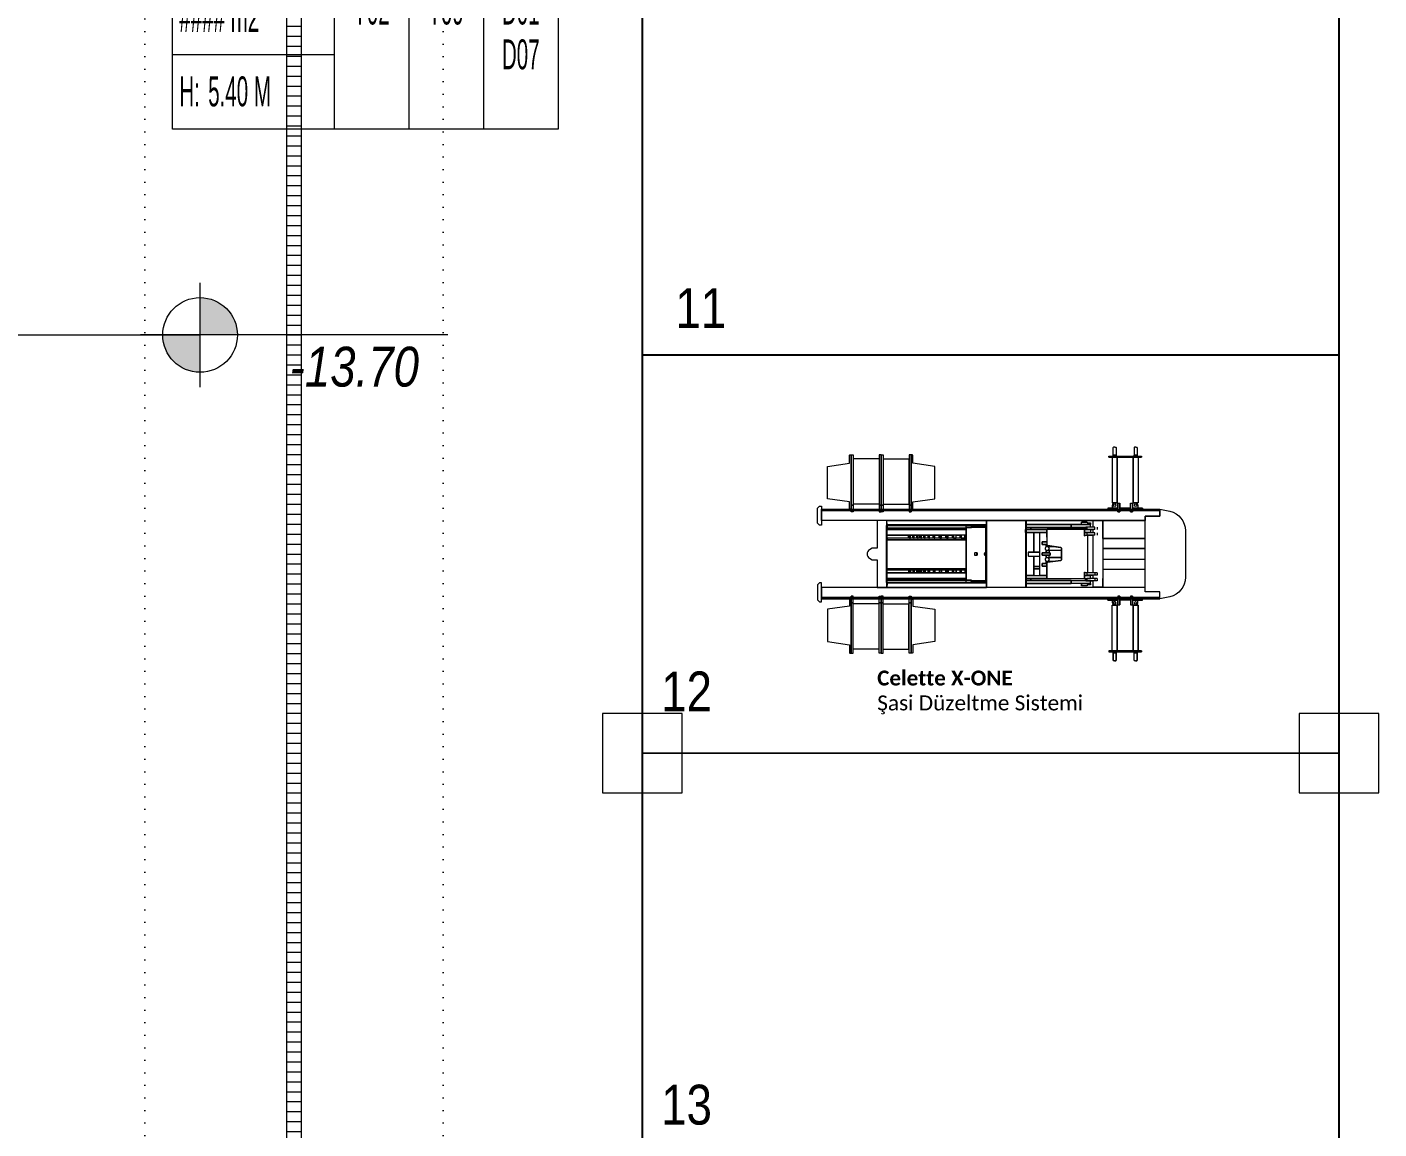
# Model space of a CAD drawing. Header units: metres. Extents: x -17822 to 152406, y -4219 to 19791.
# Drawn here: x 1682 to 3040, y 1263 to 2369 of the extents above; entities that cross this region are included whole.
import ezdxf
from ezdxf.enums import TextEntityAlignment as Align

# ---------------------------------------------------------------- set-up
doc = ezdxf.new("R2010")
doc.units = ezdxf.units.M
doc.header["$LTSCALE"] = 100
doc.header["$MEASUREMENT"] = 0
doc.linetypes.add('DOT2', pattern=[0.125, 0, -0.125])
doc.linetypes.add('HIDDEN', pattern=[0.375, 0.25, -0.125])
doc.layers.get('0').update_dxf_attribs({"color": 9, "lineweight": 9})
for name, color, linetype, lineweight in [('01', 9, 'Continuous', 9), ('06D', 9, 'Continuous', 9), ('21', 9, 'Continuous', 9), ('21_mahal200', 9, 'Continuous', 9), ('32-ekipman', 9, 'Continuous', 9)]:
    doc.layers.add(name, color=color, linetype=linetype, lineweight=lineweight)
doc.styles.add('Arial', font='arial.ttf', dxfattribs={"height": 2.5})
doc.styles.add('MuuM_TEXT-ITALIC', font='ARIALNI.TTF')
doc.styles.add('MuuM_TEXT-STANDART', font='ARIALN.TTF')
doc.styles.get("Standard").update_dxf_attribs({"font": 'ARIALN.TTF'})
doc.dimstyles.new('MuuM_DIM200', dxfattribs={"dimscale": 20, "dimtxt": 2, "dimasz": 1, "dimexe": 1, "dimexo": 1, "dimgap": 1, "dimtad": 1, "dimdec": 1, "dimrnd": 0.5, "dimdsep": 46, "dimtxsty": 'MuuM_TEXT-STANDART', "dimblk": 'ARCHTICK', "dimcen": 0, "dimdle": 0.15, "dimclrd": 256, "dimclre": 256, "dimclrt": 256, "dimadec": 0, "dimazin": 0, "dimtfac": 5, "dimtdec": 1, "dimtix": 1, "dimtmove": 2, "dimatfit": 3, "dimldrblk": 'DOT', "dimfxl": 3, "dimfxlon": 1, "dimtolj": 1, "dimlwd": -1, "dimlwe": -1, "dimarcsym": 0})

# ---------------------------------------------------------------- blocks, each defined once
blk = doc.blocks.new('p-kolon_80x80')
blk.add_lwpolyline([(-40, -40), (40, -40), (40, 40), (-40, 40)], close=True)
blk = doc.blocks.new('2.bod.sitatik')
at = {"layer": '01'}
for p in [(2300, -6990), (3000, -6990)]:
    blk.add_blockref('p-kolon_80x80', p, dxfattribs=at)
blk = doc.blocks.new('p-işyeri')
at = {"color": 0, "const_width": 2}
blk.add_lwpolyline([(200, 0), (200, 700), (-200, 700), (-200, 0)], close=True, dxfattribs=at)
blk = doc.blocks.new('p-ızgara')
at = {"layer": '06D'}
h = blk.add_hatch(dxfattribs=at)
h.set_pattern_fill('_USER', color=252, scale=10, angle=180, style=0, pattern_type=0)
h.set_pattern_definition([(180, (-7e-12, -8630), (-1e-15, -10), [])])
h.paths.add_polyline_path([(1942.5, -4975), (1942.5, -8278.5), (1957.5, -8278.5), (1957.5, -4975)])
blk.add_lwpolyline([(1942.5, -4975), (1942.5, -8278.5), (1957.5, -8278.5), (1957.5, -4975)], close=True, dxfattribs=at)
blk = doc.blocks.new('A$C599603B5')
at = {"linetype": 'Continuous'}
for p, q in [((1.409, 2.998), (1.409, 3.655)), ((0.079, 3.371), (0.079, 3.336)), ((0.583, 3.356), (0.079, 3.356)), ((0.079, 3.356), (0.651, 3.356)), ((0.079, 3.356), (0.079, 3.336)), ((0.079, 3.356), (0.079, 3.336)), ((0.079, 3.356), (0.583, 3.356)), ((0.079, 3.336), (0.651, 3.336)), ((0.079, 3.336), (0.583, 3.336)), ((0.119, 3.077), (0.119, 3.336)), ((0.119, 3.336), (0.572, 3.336)), ((0.119, 3.077), (0.119, 3.336)), ((0.572, 3.077), (0.572, 3.336)), ((0.572, 3.077), (0.572, 3.336)), ((0.583, 3.336), (0.583, 3.356)), ((0.583, 3.336), (0.583, 3.356)), ((0.583, 3.356), (0.583, 3.336)), ((0.651, 3.356), (0.583, 3.356)), ((0.583, 3.336), (0.651, 3.336)), ((0.638, 3.076), (0.638, 3.336)), ((0.651, 3.336), (0.651, 3.356)), ((0.651, 3.336), (0.651, 3.356)), ((2.069, 3.356), (1.497, 3.356)), ((1.497, 3.336), (1.497, 3.356)), ((1.497, 3.336), (1.497, 3.356)), ((1.497, 3.356), (1.565, 3.356)), ((2.069, 3.336), (1.497, 3.336)), ((1.565, 3.336), (1.497, 3.336)), ((1.51, 3.076), (1.51, 3.336)), ((1.565, 3.356), (2.069, 3.356)), ((1.565, 3.336), (1.565, 3.356)), ((1.565, 3.336), (1.565, 3.356)), ((1.565, 3.356), (1.565, 3.336)), ((2.069, 3.356), (1.565, 3.356)), ((2.069, 3.336), (1.565, 3.336)), ((1.576, 3.077), (1.576, 3.336)), ((2.029, 3.336), (1.576, 3.336)), ((1.576, 3.077), (1.576, 3.336)), ((2.029, 3.077), (2.029, 3.336)), ((2.029, 3.077), (2.029, 3.336)), ((2.069, 3.371), (2.069, 3.336)), ((2.069, 3.356), (2.069, 3.336)), ((2.069, 3.356), (2.069, 3.336)), ((0.079, 3.076), (0.651, 3.076)), ((0.079, 3.056), (0.079, 3.076)), ((0.079, 3.056), (0.079, 3.076)), ((0.079, 3.076), (0.583, 3.076)), ((0.079, 3.056), (0.651, 3.056)), ((0.079, 3.056), (0.079, 3.036)), ((0.079, 3.056), (0.079, 3.036)), ((0.583, 3.056), (0.079, 3.056)), ((0.079, 3.056), (0.651, 3.056)), ((0.583, 3.056), (0.079, 3.056)), ((0.079, 3.036), (0.651, 3.036)), ((0.079, 3.036), (0.583, 3.036)), ((0.119, 3.077), (0.572, 3.077)), ((0.119, 3.036), (0.572, 3.036)), ((0.119, 3.036), (0.119, 2.777)), ((0.119, 3.036), (0.119, 2.777)), ((0.572, 3.036), (0.572, 2.777)), ((0.572, 3.036), (0.572, 2.777)), ((0.583, 3.076), (0.583, 3.056)), ((0.583, 3.076), (0.583, 3.056)), ((0.583, 3.056), (0.583, 3.076)), ((0.583, 3.076), (0.651, 3.076)), ((0.583, 3.036), (0.583, 3.056)), ((0.583, 3.036), (0.583, 3.056)), ((0.583, 3.056), (0.583, 3.036)), ((0.651, 3.056), (0.583, 3.056)), ((0.651, 3.056), (0.583, 3.056)), ((0.583, 3.036), (0.651, 3.036)), ((0.638, 3.036), (0.638, 2.776)), ((0.651, 3.076), (0.651, 3.056)), ((0.651, 3.076), (0.651, 3.056)), ((0.651, 3.036), (0.651, 3.056)), ((0.651, 3.036), (0.651, 3.056)), ((1.359, 3.007), (0.789, 3.007)), ((0.789, 3.006), (0.789, 2.007)), ((0.789, 3.001), (1.359, 3.001)), ((0.789, 2.995), (1.359, 2.995)), ((0.813, 2.995), (0.813, 2.202)), ((0.827, 2.995), (0.827, 2.202)), ((0.884, 2.995), (0.884, 2.772)), ((0.916, 2.772), (0.916, 2.995)), ((0.926, 2.202), (0.926, 2.995)), ((1.216, 2.202), (1.216, 2.995)), ((1.233, 2.772), (1.233, 2.995)), ((1.264, 2.995), (1.264, 2.772)), ((1.321, 2.995), (1.321, 2.202)), ((1.335, 2.995), (1.335, 2.202)), ((1.359, 3.006), (1.359, 2.007)), ((1.409, 2.997), (1.409, 0.405)), ((2.069, 3.076), (1.497, 3.076)), ((1.497, 3.076), (1.497, 3.056)), ((1.565, 3.076), (1.497, 3.076)), ((1.497, 3.076), (1.497, 3.056)), ((2.069, 3.056), (1.497, 3.056)), ((1.497, 3.036), (1.497, 3.056)), ((1.497, 3.036), (1.497, 3.056)), ((1.497, 3.056), (1.565, 3.056)), ((2.069, 3.056), (1.497, 3.056)), ((1.497, 3.056), (1.565, 3.056)), ((2.069, 3.036), (1.497, 3.036)), ((1.565, 3.036), (1.497, 3.036)), ((1.51, 3.036), (1.51, 2.776)), ((1.565, 3.076), (1.565, 3.056)), ((2.069, 3.076), (1.565, 3.076)), ((1.565, 3.076), (1.565, 3.056)), ((1.565, 3.056), (1.565, 3.076)), ((1.565, 3.036), (1.565, 3.056)), ((1.565, 3.036), (1.565, 3.056)), ((1.565, 3.056), (2.069, 3.056)), ((1.565, 3.056), (1.565, 3.036)), ((1.565, 3.056), (2.069, 3.056)), ((2.069, 3.036), (1.565, 3.036)), ((2.029, 3.077), (1.576, 3.077)), ((2.029, 3.036), (1.576, 3.036)), ((1.576, 3.036), (1.576, 2.777)), ((1.576, 3.036), (1.576, 2.777)), ((2.029, 3.036), (2.029, 2.777)), ((2.029, 3.036), (2.029, 2.777)), ((2.069, 3.056), (2.069, 3.076)), ((2.069, 3.056), (2.069, 3.076)), ((2.069, 3.056), (2.069, 3.036)), ((2.069, 3.056), (2.069, 3.036)), ((0.079, 2.742), (0.079, 2.776)), ((0.079, 2.776), (0.651, 2.776)), ((0.079, 2.756), (0.079, 2.776)), ((0.079, 2.756), (0.079, 2.776)), ((0.079, 2.776), (0.583, 2.776)), ((0.583, 2.756), (0.079, 2.756)), ((0.079, 2.756), (0.651, 2.756)), ((0.079, 2.756), (0.583, 2.756)), ((0.119, 2.777), (0.572, 2.777)), ((0.583, 2.776), (0.583, 2.756)), ((0.583, 2.776), (0.583, 2.756)), ((0.583, 2.756), (0.583, 2.776)), ((0.583, 2.776), (0.651, 2.776)), ((0.651, 2.756), (0.583, 2.756)), ((0.651, 2.776), (0.651, 2.756)), ((0.651, 2.776), (0.651, 2.756)), ((0.916, 2.783), (0.884, 2.783)), ((0.884, 2.772), (0.916, 2.772)), ((0.884, 2.761), (0.884, 2.73)), ((0.916, 2.761), (0.884, 2.761)), ((0.916, 2.737), (0.884, 2.737)), ((0.884, 2.73), (0.907, 2.73)), ((0.884, 2.723), (0.884, 2.692)), ((0.916, 2.723), (0.884, 2.723)), ((0.907, 2.73), (0.907, 2.737)), ((0.916, 2.737), (0.916, 2.761)), ((0.916, 2.699), (0.916, 2.723)), ((1.233, 2.783), (1.264, 2.783)), ((1.264, 2.772), (1.233, 2.772)), ((1.233, 2.737), (1.233, 2.761)), ((1.233, 2.761), (1.264, 2.761)), ((1.233, 2.737), (1.264, 2.737)), ((1.233, 2.699), (1.233, 2.723)), ((1.233, 2.723), (1.264, 2.723)), ((1.242, 2.73), (1.242, 2.737)), ((1.264, 2.73), (1.242, 2.73)), ((1.264, 2.761), (1.264, 2.73)), ((1.264, 2.723), (1.264, 2.692)), ((2.069, 2.776), (1.497, 2.776)), ((1.497, 2.776), (1.497, 2.756)), ((1.565, 2.776), (1.497, 2.776)), ((1.497, 2.776), (1.497, 2.756)), ((2.069, 2.756), (1.497, 2.756)), ((1.497, 2.756), (1.565, 2.756)), ((1.565, 2.776), (1.565, 2.756)), ((2.069, 2.776), (1.565, 2.776)), ((1.565, 2.776), (1.565, 2.756)), ((1.565, 2.756), (1.565, 2.776)), ((1.565, 2.756), (2.069, 2.756)), ((2.069, 2.756), (1.565, 2.756)), ((2.029, 2.777), (1.576, 2.777)), ((2.069, 2.742), (2.069, 2.776)), ((2.069, 2.756), (2.069, 2.776)), ((2.069, 2.756), (2.069, 2.776)), ((0.916, 2.699), (0.884, 2.699)), ((0.884, 2.692), (0.907, 2.692)), ((0.884, 2.685), (0.884, 2.659)), ((0.916, 2.685), (0.884, 2.685)), ((0.916, 2.667), (0.884, 2.667)), ((0.884, 2.659), (0.907, 2.659)), ((0.884, 2.652), (0.884, 2.621)), ((0.916, 2.652), (0.884, 2.652)), ((0.916, 2.629), (0.884, 2.629)), ((0.884, 2.621), (0.907, 2.621)), ((0.884, 2.614), (0.884, 2.577)), ((0.916, 2.614), (0.884, 2.614)), ((0.916, 2.584), (0.884, 2.584)), ((0.907, 2.692), (0.907, 2.699)), ((0.907, 2.659), (0.907, 2.667)), ((0.907, 2.621), (0.907, 2.629)), ((0.907, 2.577), (0.907, 2.584)), ((0.916, 2.667), (0.916, 2.685)), ((0.916, 2.629), (0.916, 2.652)), ((0.916, 2.584), (0.916, 2.614)), ((1.233, 2.699), (1.264, 2.699)), ((1.233, 2.667), (1.233, 2.685)), ((1.233, 2.685), (1.264, 2.685)), ((1.233, 2.667), (1.264, 2.667)), ((1.233, 2.629), (1.233, 2.652)), ((1.233, 2.652), (1.264, 2.652)), ((1.233, 2.629), (1.264, 2.629)), ((1.233, 2.584), (1.233, 2.614)), ((1.233, 2.614), (1.264, 2.614)), ((1.233, 2.584), (1.264, 2.584)), ((1.242, 2.692), (1.242, 2.699)), ((1.264, 2.692), (1.242, 2.692)), ((1.242, 2.659), (1.242, 2.667)), ((1.264, 2.659), (1.242, 2.659)), ((1.242, 2.621), (1.242, 2.629)), ((1.264, 2.621), (1.242, 2.621)), ((1.242, 2.577), (1.242, 2.584)), ((1.264, 2.685), (1.264, 2.659)), ((1.264, 2.652), (1.264, 2.621)), ((1.264, 2.614), (1.264, 2.577)), ((0.884, 2.577), (0.907, 2.577)), ((0.884, 2.57), (0.884, 2.525)), ((0.916, 2.57), (0.884, 2.57)), ((0.916, 2.533), (0.884, 2.533)), ((0.884, 2.525), (0.907, 2.525)), ((0.884, 2.518), (0.884, 2.467)), ((0.916, 2.518), (0.884, 2.518)), ((0.916, 2.475), (0.884, 2.475)), ((0.884, 2.467), (0.907, 2.467)), ((0.884, 2.45), (0.884, 2.399)), ((0.916, 2.45), (0.884, 2.45)), ((0.907, 2.525), (0.907, 2.533)), ((0.907, 2.467), (0.907, 2.475)), ((0.916, 2.533), (0.916, 2.57)), ((0.916, 2.475), (0.916, 2.518)), ((0.916, 2.407), (0.916, 2.45)), ((1.233, 2.533), (1.233, 2.57)), ((1.233, 2.57), (1.264, 2.57)), ((1.233, 2.533), (1.264, 2.533)), ((1.233, 2.475), (1.233, 2.518)), ((1.233, 2.518), (1.264, 2.518)), ((1.233, 2.475), (1.264, 2.475)), ((1.233, 2.407), (1.233, 2.45)), ((1.233, 2.45), (1.264, 2.45)), ((1.264, 2.577), (1.242, 2.577)), ((1.242, 2.525), (1.242, 2.533)), ((1.264, 2.525), (1.242, 2.525)), ((1.242, 2.467), (1.242, 2.475)), ((1.264, 2.467), (1.242, 2.467)), ((1.264, 2.57), (1.264, 2.525)), ((1.264, 2.518), (1.264, 2.467)), ((1.264, 2.45), (1.264, 2.399)), ((0.916, 2.407), (0.884, 2.407)), ((0.884, 2.399), (0.907, 2.399)), ((0.884, 2.382), (0.884, 2.331)), ((0.916, 2.382), (0.884, 2.382)), ((0.916, 2.339), (0.884, 2.339)), ((0.884, 2.331), (0.907, 2.331)), ((0.907, 2.399), (0.907, 2.407)), ((0.907, 2.331), (0.907, 2.339)), ((0.916, 2.339), (0.916, 2.382)), ((1.233, 2.407), (1.264, 2.407)), ((1.233, 2.339), (1.233, 2.382)), ((1.233, 2.382), (1.264, 2.382)), ((1.233, 2.339), (1.264, 2.339)), ((1.242, 2.399), (1.242, 2.407)), ((1.264, 2.399), (1.242, 2.399)), ((1.242, 2.331), (1.242, 2.339)), ((1.264, 2.331), (1.242, 2.331)), ((1.264, 2.382), (1.264, 2.331)), ((0.809, 2.206), (0.789, 2.206)), ((0.809, 2.157), (0.809, 2.206)), ((1.338, 2.202), (0.81, 2.202)), ((0.81, 2.15), (0.81, 2.202)), ((0.884, 2.304), (0.884, 2.253)), ((0.916, 2.304), (0.884, 2.304)), ((0.916, 2.261), (0.884, 2.261)), ((0.884, 2.253), (0.907, 2.253)), ((0.884, 2.216), (0.884, 2.202)), ((0.916, 2.216), (0.884, 2.216)), ((0.907, 2.253), (0.907, 2.261)), ((0.916, 2.261), (0.916, 2.304)), ((0.916, 2.202), (0.916, 2.216)), ((1.233, 2.261), (1.233, 2.304)), ((1.233, 2.304), (1.264, 2.304)), ((1.233, 2.261), (1.264, 2.261)), ((1.233, 2.202), (1.233, 2.216)), ((1.233, 2.216), (1.264, 2.216)), ((1.242, 2.253), (1.242, 2.261)), ((1.264, 2.253), (1.242, 2.253)), ((1.264, 2.304), (1.264, 2.253)), ((1.264, 2.216), (1.264, 2.202)), ((1.338, 2.15), (1.338, 2.202)), ((1.339, 2.157), (1.339, 2.206)), ((1.359, 2.206), (1.339, 2.206)), ((0.805, 2.156), (0.806, 2.156)), ((0.805, 2.007), (0.805, 2.156)), ((0.805, 2.148), (0.806, 2.148)), ((1.061, 2.112), (1.061, 2.096)), ((1.061, 2.104), (1.062, 2.101)), ((1.062, 2.101), (1.064, 2.098)), ((1.084, 2.098), (1.086, 2.101)), ((1.087, 2.112), (1.086, 2.114)), ((1.087, 2.096), (1.087, 2.112)), ((1.343, 2.156), (1.342, 2.156)), ((1.343, 2.148), (1.342, 2.148)), ((1.343, 2.007), (1.343, 2.156)), ((0.739, 1.999), (1.409, 1.999)), ((0.739, 1.999), (1.409, 1.999)), ((1.409, 1.998), (0.739, 1.998)), ((1.061, 2.012), (1.061, 2.007)), ((1.087, 2.012), (1.086, 2.015)), ((1.087, 2.007), (1.087, 2.012)), ((1.409, 1.607), (0.739, 1.607)), ((1.409, 1.598), (0.739, 1.598)), ((0.739, 1.598), (1.409, 1.598)), ((0.739, 1.598), (0.779, 1.598)), ((0.779, 0.956), (0.779, 1.607)), ((0.809, 1.607), (0.809, 0.999)), ((0.809, 1.551), (0.829, 1.551)), ((0.829, 1.607), (0.829, 1.391)), ((0.859, 1.607), (0.859, 1.391)), ((0.859, 1.521), (1.054, 1.521)), ((0.926, 1.461), (0.926, 1.521)), ((0.948, 1.521), (0.948, 1.461)), ((1.054, 1.575), (1.054, 1.461)), ((1.088, 1.58), (1.06, 1.58)), ((1.094, 1.575), (1.094, 1.461)), ((1.094, 1.521), (1.289, 1.521)), ((1.289, 1.607), (1.289, 1.391)), ((1.319, 1.607), (1.319, 1.391)), ((1.319, 1.551), (1.339, 1.551)), ((1.339, 0.999), (1.339, 1.607)), ((1.369, 0.956), (1.369, 1.607)), ((1.369, 1.598), (1.409, 1.598)), ((0.824, 0.999), (0.824, 1.387)), ((0.828, 1.391), (0.829, 1.391)), ((0.981, 1.391), (0.829, 1.391)), ((0.859, 1.461), (1.289, 1.461)), ((0.978, 1.438), (0.953, 1.438)), ((0.953, 1.438), (0.953, 1.391)), ((0.978, 1.438), (0.978, 1.391)), ((0.999, 1.397), (0.978, 1.397)), ((0.978, 1.391), (0.978, 1.397)), ((0.978, 1.394), (0.978, 1.394)), ((1.009, 1.251), (0.991, 1.385)), ((0.999, 1.367), (0.993, 1.367)), ((0.999, 1.367), (0.999, 1.397)), ((1.001, 1.394), (0.999, 1.394)), ((1, 1.384), (1, 1.389)), ((1, 1.32), (1, 1.369)), ((1.04, 1.394), (1.039, 1.394)), ((1.04, 1.397), (1.061, 1.397)), ((1.04, 1.397), (1.04, 1.367)), ((1.04, 1.246), (1.04, 1.369)), ((1.04, 1.367), (1.061, 1.367)), ((1.061, 1.397), (1.061, 1.367)), ((1.062, 1.394), (1.061, 1.394)), ((1.062, 1.369), (1.061, 1.369)), ((1.062, 1.438), (1.062, 1.357)), ((1.062, 1.438), (1.087, 1.438)), ((1.087, 1.438), (1.087, 1.357)), ((1.108, 1.397), (1.087, 1.397)), ((1.087, 1.367), (1.087, 1.397)), ((1.087, 1.394), (1.087, 1.394)), ((1.087, 1.369), (1.087, 1.369)), ((1.108, 1.367), (1.087, 1.367)), ((1.108, 1.367), (1.108, 1.397)), ((1.11, 1.394), (1.108, 1.394)), ((1.109, 1.384), (1.109, 1.389)), ((1.109, 1.246), (1.109, 1.369)), ((1.158, 1.385), (1.139, 1.251)), ((1.149, 1.394), (1.148, 1.394)), ((1.149, 1.397), (1.17, 1.397)), ((1.149, 1.397), (1.149, 1.367)), ((1.149, 1.32), (1.149, 1.369)), ((1.149, 1.367), (1.155, 1.367)), ((1.319, 1.391), (1.168, 1.391)), ((1.17, 1.397), (1.17, 1.391)), ((1.171, 1.394), (1.17, 1.394)), ((1.171, 1.438), (1.196, 1.438)), ((1.171, 1.438), (1.171, 1.391)), ((1.196, 1.438), (1.196, 1.391)), ((1.324, 0.999), (1.324, 1.387)), ((1.129, 1.246), (1.019, 1.246)), ((1.062, 1.357), (1.087, 1.357)), ((0.809, 1.147), (0.779, 1.147)), ((1.339, 1.147), (1.369, 1.147)), ((0.778, 1.044), (0.753, 1.044)), ((0.753, 0.985), (0.753, 1.044)), ((0.778, 0.952), (0.778, 1.044)), ((0.803, 0.886), (0.803, 0.99)), ((0.828, 0.99), (0.803, 0.99)), ((0.828, 0.99), (0.803, 0.99)), ((0.803, 0.99), (0.803, 0.928)), ((0.828, 0.886), (0.828, 0.99)), ((0.828, 0.928), (0.828, 0.99)), ((0.829, 1.012), (0.889, 1.012)), ((0.829, 1.012), (0.829, 0.956)), ((0.859, 1.012), (0.859, 0.956)), ((0.885, 0.99), (0.86, 0.99)), ((0.86, 0.886), (0.86, 0.99)), ((0.885, 0.99), (0.86, 0.99)), ((0.86, 0.99), (0.86, 0.928)), ((0.885, 0.886), (0.885, 0.99)), ((0.885, 0.928), (0.885, 0.99)), ((0.892, 1.01), (0.891, 1.009)), ((0.892, 1.01), (0.892, 1.01)), ((1.257, 1.009), (1.256, 1.01)), ((1.256, 1.01), (1.256, 1.01)), ((1.259, 1.012), (1.319, 1.012)), ((1.288, 0.99), (1.263, 0.99)), ((1.263, 0.908), (1.263, 0.99)), ((1.288, 0.99), (1.263, 0.99)), ((1.263, 0.99), (1.263, 0.928)), ((1.288, 0.908), (1.288, 0.99)), ((1.288, 0.928), (1.288, 0.99)), ((1.289, 1.011), (1.289, 0.956)), ((1.32, 1.012), (1.319, 1.012)), ((1.319, 1.011), (1.319, 0.956)), ((1.345, 0.99), (1.32, 0.99)), ((1.32, 0.908), (1.32, 0.99)), ((1.345, 0.99), (1.32, 0.99)), ((1.32, 0.99), (1.32, 0.928)), ((1.345, 0.908), (1.345, 0.99)), ((1.345, 0.928), (1.345, 0.99)), ((1.37, 1.044), (1.395, 1.044)), ((1.37, 0.952), (1.37, 1.044)), ((1.395, 0.985), (1.395, 1.044)), ((0.803, 0.928), (0.74, 0.928)), ((0.74, 0.828), (0.74, 0.928)), ((0.803, 0.928), (0.74, 0.928)), ((1.408, 0.828), (0.74, 0.828)), ((0.74, 0.828), (0.918, 0.827)), ((0.828, 0.908), (0.803, 0.908)), ((0.828, 0.886), (0.803, 0.886)), ((0.86, 0.928), (0.828, 0.928)), ((0.86, 0.928), (0.828, 0.928)), ((0.885, 0.908), (0.86, 0.908)), ((0.885, 0.886), (0.86, 0.886)), ((1.263, 0.928), (0.885, 0.928)), ((1.263, 0.928), (0.885, 0.928)), ((0.918, 0.827), (1.018, 0.827)), ((0.918, 0.405), (0.918, 0.827)), ((0.918, 0.405), (0.918, 0.827)), ((1.018, 0.405), (1.018, 0.827)), ((1.018, 0.405), (1.018, 0.827)), ((1.018, 0.827), (1.13, 0.827)), ((1.13, 0.827), (1.23, 0.827)), ((1.13, 0.827), (1.13, 0.405)), ((1.13, 0.405), (1.13, 0.827)), ((1.23, 0.405), (1.23, 0.828)), ((1.23, 0.828), (1.408, 0.828)), ((1.23, 0.827), (1.23, 0.405)), ((1.263, 0.908), (1.288, 0.908)), ((1.288, 0.886), (1.263, 0.886)), ((1.32, 0.928), (1.288, 0.928)), ((1.32, 0.928), (1.288, 0.928)), ((1.32, 0.908), (1.345, 0.908)), ((1.345, 0.886), (1.32, 0.886)), ((1.408, 0.928), (1.345, 0.928)), ((1.408, 0.928), (1.345, 0.928)), ((1.408, 0.828), (1.408, 0.928)), ((0, 0.713), (0.002, 0.722)), ((0, 0.713), (0.002, 0.722)), ((0, 0.707), (0.002, 0.698)), ((0.002, 0.698), (0, 0.707)), ((0.08, 0.726), (0.007, 0.726)), ((0.007, 0.726), (0.08, 0.726)), ((0.007, 0.694), (0.08, 0.694)), ((0.08, 0.694), (0.007, 0.694)), ((0.08, 0.694), (0.08, 0.726)), ((0.08, 0.726), (0.08, 0.725)), ((0.08, 0.725), (0.091, 0.725)), ((0.08, 0.725), (0.08, 0.695)), ((0.091, 0.725), (0.08, 0.725)), ((0.08, 0.725), (0.08, 0.695)), ((0.08, 0.695), (0.091, 0.695)), ((0.08, 0.695), (0.08, 0.694)), ((0.08, 0.695), (0.091, 0.695)), ((0.101, 0.768), (0.091, 0.768)), ((0.091, 0.768), (0.091, 0.442)), ((0.101, 0.768), (0.091, 0.768)), ((0.091, 0.768), (0.091, 0.442)), ((0.091, 0.695), (0.091, 0.725)), ((0.101, 0.768), (0.101, 0.442)), ((0.101, 0.442), (0.101, 0.768)), ((0.101, 0.735), (0.561, 0.735)), ((0.101, 0.685), (0.101, 0.735)), ((0.101, 0.735), (0.561, 0.735)), ((0.101, 0.735), (0.561, 0.735)), ((0.101, 0.685), (0.101, 0.735)), ((0.101, 0.685), (0.561, 0.685)), ((0.561, 0.685), (0.101, 0.685)), ((0.561, 0.685), (0.101, 0.685)), ((0.561, 0.71), (0.561, 0.735)), ((0.561, 0.735), (0.561, 0.685)), ((0.561, 0.735), (0.561, 0.685)), ((0.561, 0.68), (0.561, 0.708)), ((0.561, 0.708), (0.561, 0.68)), ((0.561, 0.68), (0.561, 0.68)), ((0.561, 0.68), (0.562, 0.68)), ((0.561, 0.68), (0.612, 0.68)), ((0.652, 0.68), (0.562, 0.68)), ((0.562, 0.68), (0.562, 0.66)), ((0.652, 0.68), (0.562, 0.68)), ((0.562, 0.68), (0.562, 0.66)), ((0.584, 0.731), (0.612, 0.731)), ((0.612, 0.731), (0.584, 0.731)), ((0.612, 0.78), (0.622, 0.78)), ((0.612, 0.78), (0.612, 0.68)), ((0.612, 0.68), (0.612, 0.78)), ((0.612, 0.78), (0.622, 0.78)), ((0.612, 0.68), (0.612, 0.731)), ((0.622, 0.68), (0.612, 0.68)), ((0.622, 0.68), (0.622, 0.78)), ((0.622, 0.78), (0.622, 0.68)), ((0.652, 0.68), (0.652, 0.66)), ((0.652, 0.66), (0.652, 0.68)), ((1.496, 0.68), (1.586, 0.68)), ((1.496, 0.68), (1.496, 0.66)), ((1.536, 0.78), (1.526, 0.78)), ((1.526, 0.68), (1.526, 0.78)), ((1.536, 0.78), (1.536, 0.68)), ((1.564, 0.731), (1.536, 0.731)), ((1.586, 0.68), (1.586, 0.66)), ((1.587, 0.68), (1.586, 0.68)), ((2.047, 0.735), (1.587, 0.735)), ((1.587, 0.71), (1.587, 0.735)), ((1.587, 0.68), (1.587, 0.708)), ((2.047, 0.685), (1.587, 0.685)), ((1.587, 0.68), (1.587, 0.68)), ((2.047, 0.768), (2.057, 0.768)), ((2.047, 0.768), (2.047, 0.442)), ((2.057, 0.768), (2.057, 0.442)), ((2.068, 0.725), (2.057, 0.725)), ((2.068, 0.695), (2.057, 0.695)), ((2.148, 0.713), (2.146, 0.722)), ((2.148, 0.707), (2.146, 0.698)), ((0.652, 0.66), (0.562, 0.66)), ((0.562, 0.66), (0.652, 0.66)), ((0.652, 0.55), (0.562, 0.55)), ((0.562, 0.55), (0.562, 0.53)), ((0.652, 0.55), (0.562, 0.55)), ((0.562, 0.55), (0.562, 0.53)), ((0.612, 0.55), (0.612, 0.66)), ((0.612, 0.55), (0.612, 0.66)), ((0.612, 0.66), (0.622, 0.66)), ((0.622, 0.55), (0.612, 0.55)), ((0.622, 0.55), (0.622, 0.66)), ((0.622, 0.66), (0.622, 0.55)), ((0.622, 0.66), (0.622, 0.55)), ((0.652, 0.55), (0.622, 0.55)), ((0.652, 0.55), (0.652, 0.53)), ((0.652, 0.53), (0.652, 0.55)), ((1.496, 0.66), (1.586, 0.66)), ((1.496, 0.55), (1.586, 0.55)), ((1.496, 0.55), (1.496, 0.53)), ((1.496, 0.55), (1.526, 0.55)), ((1.526, 0.55), (1.526, 0.66)), ((1.526, 0.66), (1.526, 0.55)), ((1.536, 0.55), (1.536, 0.66)), ((1.586, 0.55), (1.586, 0.53)), ((0, 0.503), (0.002, 0.512)), ((0, 0.503), (0.002, 0.512)), ((0, 0.497), (0.002, 0.488)), ((0.002, 0.488), (0, 0.497)), ((0.007, 0.516), (0.08, 0.516)), ((0.007, 0.516), (0.08, 0.516)), ((0.007, 0.484), (0.08, 0.484)), ((0.08, 0.484), (0.007, 0.484)), ((0.08, 0.484), (0.08, 0.516)), ((0.08, 0.516), (0.08, 0.515)), ((0.08, 0.515), (0.091, 0.515)), ((0.08, 0.515), (0.08, 0.485)), ((0.091, 0.515), (0.08, 0.515)), ((0.08, 0.515), (0.08, 0.485)), ((0.08, 0.485), (0.091, 0.485)), ((0.08, 0.485), (0.08, 0.484)), ((0.08, 0.485), (0.091, 0.485)), ((0.091, 0.485), (0.091, 0.515)), ((0.101, 0.442), (0.091, 0.442)), ((0.091, 0.442), (0.101, 0.442)), ((0.101, 0.525), (0.561, 0.525)), ((0.561, 0.525), (0.101, 0.525)), ((0.101, 0.525), (0.101, 0.475)), ((0.101, 0.525), (0.561, 0.525)), ((0.101, 0.475), (0.101, 0.525)), ((0.101, 0.475), (0.561, 0.475)), ((0.101, 0.475), (0.561, 0.475)), ((0.561, 0.475), (0.101, 0.475)), ((0.561, 0.53), (0.561, 0.502)), ((0.561, 0.53), (0.562, 0.53)), ((0.612, 0.53), (0.561, 0.53)), ((0.561, 0.53), (0.561, 0.502)), ((0.561, 0.475), (0.561, 0.525)), ((0.561, 0.525), (0.561, 0.475)), ((0.561, 0.475), (0.561, 0.5)), ((0.652, 0.53), (0.562, 0.53)), ((0.562, 0.53), (0.652, 0.53)), ((0.584, 0.479), (0.612, 0.479)), ((0.584, 0.479), (0.612, 0.479)), ((0.612, 0.43), (0.612, 0.53)), ((0.622, 0.53), (0.612, 0.53)), ((0.612, 0.53), (0.612, 0.43)), ((0.612, 0.479), (0.612, 0.53)), ((0.612, 0.43), (0.622, 0.43)), ((0.612, 0.43), (0.622, 0.43)), ((0.622, 0.43), (0.622, 0.53)), ((0.622, 0.43), (0.622, 0.53)), ((1.496, 0.53), (1.586, 0.53)), ((1.526, 0.43), (1.526, 0.53)), ((1.536, 0.43), (1.526, 0.43)), ((1.536, 0.43), (1.536, 0.53)), ((1.564, 0.479), (1.536, 0.479)), ((1.587, 0.53), (1.586, 0.53)), ((1.587, 0.53), (1.587, 0.502)), ((2.047, 0.525), (1.587, 0.525)), ((1.587, 0.475), (1.587, 0.5)), ((2.047, 0.475), (1.587, 0.475)), ((2.047, 0.442), (2.057, 0.442)), ((2.068, 0.515), (2.057, 0.515)), ((2.068, 0.485), (2.057, 0.485)), ((2.141, 0.516), (2.068, 0.516)), ((2.148, 0.503), (2.146, 0.512)), ((2.148, 0.497), (2.146, 0.488))]:
    blk.add_line(p, q, dxfattribs=at)
for points in [[(0.594, 3.655), (0.784, 3.655), (0.784, 3.675), (0.764, 3.695), (0.614, 3.695), (0.594, 3.675)], [(1.554, 3.655), (1.364, 3.655), (1.364, 3.675), (1.384, 3.695), (1.534, 3.695), (1.554, 3.675)], [(0.623, 3.655), (0.623, 0.255), (0.638, 0.255), (0.638, 3.655)], [(0.638, 3.655), (0.638, 0.255), (0.693, 0.255), (0.693, 0.405), (0.739, 0.405), (0.739, 3.655)], [(1.51, 3.655), (1.51, 0.255), (1.455, 0.255), (1.455, 0.405), (1.409, 0.405), (1.409, 3.655)], [(0.781, 2.997), (0.739, 2.998), (0.739, 1.999), (0.781, 1.999)], [(0.789, 2.007), (0.789, 2.995), (0.813, 2.995), (0.81, 2.202), (0.809, 2.157), (0.805, 2.156), (0.805, 2.007)], [(0.827, 2.202), (0.813, 2.202), (0.813, 2.995), (0.827, 2.995)], [(0.884, 2.202), (0.827, 2.202), (0.827, 2.995), (0.884, 2.995)], [(0.884, 2.995), (0.916, 2.995), (0.916, 2.783), (0.884, 2.783)], [(0.926, 2.202), (0.916, 2.202), (0.916, 2.995), (0.926, 2.995)], [(1.216, 2.202), (1.233, 2.202), (1.233, 2.995), (1.216, 2.995)], [(1.233, 2.995), (1.264, 2.995), (1.264, 2.783), (1.233, 2.783)], [(1.321, 2.202), (1.264, 2.202), (1.264, 2.995), (1.321, 2.995)], [(1.321, 2.202), (1.335, 2.202), (1.335, 2.995), (1.321, 2.995)], [(1.359, 2.007), (1.359, 2.995), (1.335, 2.995), (1.335, 2.202), (1.339, 2.202), (1.339, 2.157), (1.343, 2.156), (1.343, 2.007)], [(1.367, 2.997), (1.409, 2.998), (1.409, 1.999), (1.367, 1.999)], [(0.884, 2.772), (0.916, 2.772), (0.916, 2.783), (0.884, 2.783)], [(0.916, 2.761), (0.884, 2.761), (0.884, 2.771), (0.916, 2.771)], [(0.884, 2.761), (0.916, 2.761), (0.916, 2.737), (0.884, 2.737)], [(0.884, 2.73), (0.907, 2.73), (0.907, 2.737), (0.884, 2.737)], [(0.916, 2.723), (0.884, 2.723), (0.884, 2.73), (0.916, 2.73)], [(0.884, 2.723), (0.916, 2.723), (0.916, 2.699), (0.884, 2.699)], [(1.264, 2.772), (1.233, 2.772), (1.233, 2.783), (1.264, 2.783)], [(1.233, 2.761), (1.264, 2.761), (1.264, 2.771), (1.233, 2.771)], [(1.233, 2.761), (1.264, 2.761), (1.264, 2.737), (1.233, 2.737)], [(1.233, 2.723), (1.264, 2.723), (1.264, 2.73), (1.233, 2.73)], [(1.233, 2.723), (1.264, 2.723), (1.264, 2.699), (1.233, 2.699)], [(1.264, 2.73), (1.242, 2.73), (1.242, 2.737), (1.264, 2.737)], [(0.907, 2.692), (0.884, 2.692), (0.884, 2.699), (0.907, 2.699)], [(0.916, 2.685), (0.884, 2.685), (0.884, 2.692), (0.916, 2.692)], [(0.884, 2.685), (0.916, 2.685), (0.916, 2.667), (0.884, 2.667)], [(0.907, 2.659), (0.884, 2.659), (0.884, 2.667), (0.907, 2.667)], [(0.916, 2.652), (0.884, 2.652), (0.884, 2.659), (0.916, 2.659)], [(0.884, 2.652), (0.916, 2.652), (0.916, 2.629), (0.884, 2.629)], [(0.907, 2.621), (0.884, 2.621), (0.884, 2.629), (0.907, 2.629)], [(0.916, 2.614), (0.884, 2.614), (0.884, 2.621), (0.916, 2.621)], [(0.884, 2.614), (0.916, 2.614), (0.916, 2.584), (0.884, 2.584)], [(0.907, 2.577), (0.884, 2.577), (0.884, 2.584), (0.907, 2.584)], [(1.233, 2.685), (1.264, 2.685), (1.264, 2.692), (1.233, 2.692)], [(1.233, 2.685), (1.264, 2.685), (1.264, 2.667), (1.233, 2.667)], [(1.233, 2.652), (1.264, 2.652), (1.264, 2.659), (1.233, 2.659)], [(1.233, 2.652), (1.264, 2.652), (1.264, 2.629), (1.233, 2.629)], [(1.233, 2.614), (1.264, 2.614), (1.264, 2.621), (1.233, 2.621)], [(1.233, 2.614), (1.264, 2.614), (1.264, 2.584), (1.233, 2.584)], [(1.264, 2.692), (1.242, 2.692), (1.242, 2.699), (1.264, 2.699)], [(1.264, 2.659), (1.242, 2.659), (1.242, 2.667), (1.264, 2.667)], [(1.264, 2.621), (1.242, 2.621), (1.242, 2.629), (1.264, 2.629)], [(1.264, 2.577), (1.242, 2.577), (1.242, 2.584), (1.264, 2.584)], [(0.916, 2.57), (0.884, 2.57), (0.884, 2.577), (0.916, 2.577)], [(0.884, 2.57), (0.916, 2.57), (0.916, 2.533), (0.884, 2.533)], [(0.884, 2.525), (0.907, 2.525), (0.907, 2.533), (0.884, 2.533)], [(0.916, 2.518), (0.884, 2.518), (0.884, 2.525), (0.916, 2.525)], [(0.884, 2.518), (0.916, 2.518), (0.916, 2.475), (0.884, 2.475)], [(0.884, 2.467), (0.907, 2.467), (0.907, 2.475), (0.884, 2.475)], [(0.916, 2.45), (0.884, 2.45), (0.884, 2.467), (0.916, 2.467)], [(0.884, 2.45), (0.916, 2.45), (0.916, 2.407), (0.884, 2.407)], [(1.233, 2.57), (1.264, 2.57), (1.264, 2.577), (1.233, 2.577)], [(1.233, 2.57), (1.264, 2.57), (1.264, 2.533), (1.233, 2.533)], [(1.233, 2.518), (1.264, 2.518), (1.264, 2.525), (1.233, 2.525)], [(1.233, 2.518), (1.264, 2.518), (1.264, 2.475), (1.233, 2.475)], [(1.233, 2.45), (1.264, 2.45), (1.264, 2.467), (1.233, 2.467)], [(1.233, 2.45), (1.264, 2.45), (1.264, 2.407), (1.233, 2.407)], [(1.264, 2.533), (1.242, 2.533), (1.242, 2.525), (1.264, 2.525)], [(1.264, 2.467), (1.242, 2.467), (1.242, 2.475), (1.264, 2.475)], [(0.907, 2.399), (0.884, 2.399), (0.884, 2.407), (0.907, 2.407)], [(0.916, 2.382), (0.884, 2.382), (0.884, 2.399), (0.916, 2.399)], [(0.884, 2.382), (0.916, 2.382), (0.916, 2.339), (0.884, 2.339)], [(0.907, 2.331), (0.884, 2.331), (0.884, 2.339), (0.907, 2.339)], [(0.916, 2.304), (0.884, 2.304), (0.884, 2.331), (0.916, 2.331)], [(1.233, 2.382), (1.264, 2.382), (1.264, 2.399), (1.233, 2.399)], [(1.233, 2.382), (1.264, 2.382), (1.264, 2.339), (1.233, 2.339)], [(1.233, 2.304), (1.264, 2.304), (1.264, 2.331), (1.233, 2.331)], [(1.242, 2.399), (1.264, 2.399), (1.264, 2.407), (1.242, 2.407)], [(1.264, 2.331), (1.242, 2.331), (1.242, 2.339), (1.264, 2.339)], [(1.343, 2.007), (0.805, 2.007), (0.805, 2.15), (0.81, 2.15), (0.81, 2.202), (1.338, 2.202), (1.339, 2.157), (1.343, 2.148)], [(0.884, 2.304), (0.916, 2.304), (0.916, 2.261), (0.884, 2.261)], [(0.907, 2.253), (0.884, 2.253), (0.884, 2.261), (0.907, 2.261)], [(0.916, 2.216), (0.884, 2.216), (0.884, 2.253), (0.916, 2.253)], [(0.916, 2.216), (0.884, 2.216), (0.884, 2.202), (0.916, 2.202)], [(1.233, 2.304), (1.264, 2.304), (1.264, 2.261), (1.233, 2.261)], [(1.233, 2.216), (1.264, 2.216), (1.264, 2.253), (1.233, 2.253)], [(1.264, 2.216), (1.233, 2.216), (1.233, 2.202), (1.264, 2.202)], [(1.242, 2.253), (1.264, 2.253), (1.264, 2.261), (1.242, 2.261)], [(0.779, 1.147), (0.809, 1.147), (0.809, 1.598), (0.779, 1.598)], [(0.809, 1.598), (0.829, 1.598), (0.829, 1.551), (0.809, 1.551)], [(0.829, 1.551), (0.809, 1.551), (0.809, 0.999), (0.824, 0.999), (0.824, 1.387), (0.828, 1.391)], [(0.859, 1.391), (0.829, 1.391), (0.829, 1.598), (0.859, 1.598)], [(0.859, 1.521), (0.859, 1.598), (1.289, 1.598), (1.289, 1.521), (1.094, 1.521), (1.094, 1.575), (1.093, 1.578), (1.088, 1.58), (1.06, 1.58), (1.057, 1.579), (1.054, 1.575), (1.054, 1.521)], [(0.926, 1.461), (0.948, 1.461), (0.948, 1.521), (0.926, 1.521)], [(1.094, 1.575), (1.088, 1.58), (1.057, 1.579), (1.054, 1.575), (1.054, 1.461), (1.094, 1.461)], [(1.319, 1.391), (1.289, 1.391), (1.289, 1.607), (1.319, 1.607)], [(1.339, 1.551), (1.319, 1.551), (1.319, 1.598), (1.339, 1.598)], [(1.319, 1.551), (1.339, 1.551), (1.339, 0.999), (1.324, 0.999), (1.324, 1.387), (1.319, 1.391)], [(1.339, 1.598), (1.369, 1.598), (1.369, 1.147), (1.339, 1.147)], [(1.263, 0.982), (1.257, 0.983), (0.885, 0.983), (0.886, 1.004), (0.892, 1.01), (0.892, 1.01), (0.889, 1.012), (0.826, 1.012), (0.824, 1.387), (0.825, 1.389), (0.828, 1.391), (0.978, 1.391), (0.984, 1.39), (0.991, 1.385), (1.009, 1.251), (1.012, 1.247), (1.019, 1.246), (1.129, 1.246), (1.136, 1.247), (1.139, 1.251), (1.158, 1.385), (1.161, 1.389), (1.164, 1.39), (1.319, 1.391), (1.324, 1.387), (1.324, 1.009), (1.323, 1.011), (1.319, 1.012), (1.289, 1.012), (1.258, 1.012), (1.256, 1.012), (1.256, 1.01), (1.262, 1.004)], [(1.289, 1.461), (1.289, 1.391), (1.196, 1.391), (1.196, 1.438), (1.171, 1.438), (1.17, 1.397), (1.149, 1.397), (1.143, 1.402), (1.139, 1.405), (1.134, 1.407), (1.124, 1.407), (1.119, 1.405), (1.115, 1.402), (1.108, 1.397), (1.087, 1.397), (1.087, 1.438), (1.062, 1.438), (1.061, 1.397), (1.04, 1.397), (1.037, 1.398), (1.03, 1.405), (1.025, 1.407), (1.02, 1.407), (1.01, 1.405), (1.002, 1.398), (0.999, 1.397), (0.978, 1.397), (0.978, 1.438), (0.953, 1.438), (0.953, 1.391), (0.859, 1.391), (0.859, 1.461)], [(0.953, 1.438), (0.978, 1.438), (0.978, 1.391), (0.953, 1.391)], [(0.999, 1.367), (0.993, 1.368), (0.991, 1.385), (0.989, 1.388), (0.987, 1.389), (0.984, 1.39), (0.978, 1.391), (0.978, 1.397), (0.999, 1.397)], [(1.019, 1.246), (1.012, 1.247), (1.009, 1.251), (0.999, 1.325), (1, 1.384), (1.006, 1.375), (1.01, 1.372), (1.02, 1.37), (1.025, 1.371), (1.03, 1.372), (1.034, 1.375), (1.037, 1.379), (1.04, 1.389), (1.04, 1.246)], [(1.061, 1.397), (1.04, 1.397), (1.04, 1.367), (1.061, 1.367)], [(1.062, 1.438), (1.087, 1.438), (1.087, 1.357), (1.062, 1.357)], [(1.108, 1.367), (1.087, 1.367), (1.087, 1.397), (1.108, 1.397)], [(1.109, 1.246), (1.108, 1.382), (1.115, 1.375), (1.119, 1.372), (1.124, 1.371), (1.129, 1.37), (1.139, 1.372), (1.143, 1.375), (1.149, 1.382), (1.149, 1.367), (1.149, 1.353), (1.15, 1.327), (1.139, 1.251), (1.136, 1.247), (1.129, 1.246)], [(1.155, 1.367), (1.149, 1.367), (1.149, 1.397), (1.17, 1.397), (1.17, 1.391), (1.167, 1.39), (1.164, 1.39), (1.161, 1.389), (1.158, 1.385)], [(1.171, 1.438), (1.196, 1.438), (1.196, 1.391), (1.171, 1.391)], [(0.779, 1.147), (0.809, 1.147), (0.809, 0.999), (0.803, 0.999), (0.803, 0.956), (0.778, 0.956)], [(1.369, 0.956), (1.345, 0.956), (1.345, 0.999), (1.339, 0.999), (1.339, 1.147), (1.369, 1.147)], [(0.778, 0.952), (0.763, 0.952), (0.763, 0.985), (0.753, 0.985), (0.753, 1.044), (0.778, 1.044)], [(0.859, 1.012), (0.828, 1.012), (0.828, 0.952), (0.859, 0.952)], [(1.289, 1.012), (1.32, 1.012), (1.32, 0.952), (1.289, 0.952)], [(1.386, 0.952), (1.37, 0.952), (1.37, 1.044), (1.395, 1.044), (1.395, 0.985), (1.386, 0.985)], [(1.496, 0.66), (1.496, 0.68), (1.586, 0.68), (1.586, 0.66)], [(1.526, 0.78), (1.526, 0.68), (1.536, 0.68), (1.536, 0.78)], [(2.047, 0.685), (2.047, 0.735), (1.587, 0.735), (1.587, 0.685)], [(2.047, 0.442), (2.047, 0.768), (2.057, 0.768), (2.057, 0.442)], [(2.057, 0.695), (2.057, 0.725), (2.068, 0.725), (2.068, 0.695)], [(1.496, 0.53), (1.496, 0.55), (1.586, 0.55), (1.586, 0.53)], [(1.536, 0.55), (1.536, 0.66), (1.526, 0.66), (1.526, 0.55)], [(1.587, 0.475), (1.587, 0.525), (2.047, 0.525), (2.047, 0.475)], [(2.057, 0.485), (2.057, 0.515), (2.068, 0.515), (2.068, 0.485)]]:
    blk.add_lwpolyline(points, close=True, dxfattribs=at)
for points in [[(0.622, 3.356), (0.622, 3.375), (0.55, 3.375), (0.519, 3.596), (0.194, 3.596), (0.163, 3.375), (0.092, 3.375), (0.088, 3.375), (0.085, 3.375), (0.082, 3.374), (0.08, 3.373), (0.079, 3.372), (0.079, 3.371), (0.079, 3.356), (0.622, 3.356)], [(1.525, 3.655), (1.525, 0.255), (1.51, 0.255), (1.51, 3.655), (1.525, 3.655)], [(1.526, 3.356), (1.526, 3.375), (1.598, 3.375), (1.628, 3.596), (1.954, 3.596), (1.985, 3.375), (2.056, 3.375), (2.059, 3.375), (2.063, 3.375), (2.065, 3.374), (2.067, 3.373), (2.069, 3.372), (2.069, 3.371), (2.069, 3.356), (1.526, 3.356)], [(0.622, 2.756), (0.622, 2.738), (0.55, 2.738), (0.519, 2.517), (0.194, 2.517), (0.163, 2.738), (0.092, 2.738), (0.088, 2.738), (0.085, 2.738), (0.082, 2.739), (0.08, 2.74), (0.079, 2.741), (0.079, 2.742), (0.079, 2.756), (0.622, 2.756)], [(1.526, 2.756), (1.526, 2.738), (1.598, 2.738), (1.628, 2.517), (1.954, 2.517), (1.985, 2.738), (2.056, 2.738), (2.059, 2.738), (2.063, 2.738), (2.065, 2.739), (2.067, 2.74), (2.069, 2.741), (2.069, 2.742), (2.069, 2.756), (1.526, 2.756)], [(0.806, 2.156), (0.808, 2.156), (0.809, 2.157)], [(0.806, 2.148), (0.808, 2.148), (0.809, 2.149), (0.81, 2.149), (0.81, 2.15)], [(1.086, 2.114), (1.084, 2.117), (1.081, 2.119), (1.076, 2.12), (1.072, 2.12), (1.068, 2.119), (1.064, 2.117), (1.062, 2.114), (1.061, 2.112)], [(1.061, 2.096), (1.062, 2.093), (1.064, 2.091), (1.068, 2.089), (1.072, 2.088), (1.076, 2.088), (1.081, 2.089), (1.084, 2.091), (1.086, 2.093), (1.087, 2.096)], [(1.064, 2.098), (1.068, 2.097), (1.072, 2.096), (1.076, 2.096), (1.081, 2.097), (1.084, 2.098)], [(1.342, 2.148), (1.341, 2.148), (1.339, 2.149), (1.338, 2.149), (1.338, 2.15)], [(1.342, 2.156), (1.341, 2.156), (1.339, 2.157)], [(1.086, 2.015), (1.084, 2.018), (1.081, 2.019), (1.076, 2.02), (1.072, 2.02), (1.068, 2.019), (1.064, 2.018), (1.062, 2.015), (1.061, 2.012)], [(0.859, 1.521), (0.859, 1.598)], [(1.06, 1.58), (1.057, 1.579), (1.055, 1.578), (1.054, 1.575)], [(1.094, 1.575), (1.093, 1.578), (1.091, 1.579), (1.088, 1.58)], [(0.824, 1.387), (0.824, 1.387), (0.825, 1.388), (0.825, 1.389), (0.826, 1.389), (0.826, 1.39), (0.827, 1.39), (0.828, 1.391)], [(0.991, 1.385), (0.99, 1.387), (0.987, 1.389), (0.984, 1.39), (0.981, 1.391)], [(1.04, 1.389), (1.039, 1.394), (1.037, 1.398), (1.034, 1.402), (1.03, 1.405), (1.025, 1.407), (1.02, 1.407), (1.015, 1.407), (1.01, 1.405), (1.006, 1.402), (1.002, 1.398), (1, 1.394), (1, 1.389)], [(1.04, 1.389), (1.039, 1.384), (1.037, 1.379), (1.034, 1.375), (1.03, 1.372), (1.025, 1.371), (1.02, 1.37), (1.015, 1.371), (1.01, 1.372), (1.006, 1.375), (1.002, 1.379), (1, 1.384)], [(1.149, 1.389), (1.148, 1.394), (1.146, 1.398), (1.143, 1.402), (1.139, 1.405), (1.134, 1.407), (1.129, 1.407), (1.124, 1.407), (1.119, 1.405), (1.115, 1.402), (1.111, 1.398), (1.109, 1.394), (1.109, 1.389)], [(1.149, 1.389), (1.148, 1.384), (1.146, 1.379), (1.143, 1.375), (1.139, 1.372), (1.134, 1.371), (1.129, 1.37), (1.124, 1.371), (1.119, 1.372), (1.115, 1.375), (1.111, 1.379), (1.109, 1.384)], [(1.168, 1.391), (1.164, 1.39), (1.161, 1.389), (1.159, 1.387), (1.158, 1.385)], [(1.319, 1.391), (1.32, 1.391), (1.321, 1.39), (1.322, 1.39), (1.323, 1.389), (1.323, 1.389), (1.324, 1.388), (1.324, 1.387), (1.324, 1.387)], [(1.019, 1.246), (1.016, 1.246), (1.012, 1.247), (1.01, 1.249), (1.009, 1.251)], [(1.139, 1.251), (1.138, 1.249), (1.136, 1.247), (1.133, 1.246), (1.129, 1.246)], [(0.826, 1.012), (0.826, 1.011), (0.825, 1.011), (0.825, 1.01), (0.824, 1.009), (0.824, 1.008)], [(0.829, 1.012), (0.828, 1.012), (0.827, 1.012), (0.826, 1.012)], [(0.889, 1.012), (0.89, 1.012), (0.891, 1.012), (0.892, 1.011), (0.892, 1.01)], [(1.256, 1.01), (1.256, 1.011), (1.257, 1.012), (1.258, 1.012), (1.259, 1.012)], [(1.323, 1.011), (1.322, 1.012), (1.321, 1.012), (1.32, 1.012)], [(1.324, 1.008), (1.324, 1.009), (1.324, 1.01), (1.323, 1.011), (1.323, 1.011)], [(1.526, 0.43), (1.526, 0.53), (1.536, 0.53), (1.536, 0.43), (1.526, 0.43)], [(2.141, 0.484), (2.068, 0.484), (2.068, 0.516)]]:
    blk.add_lwpolyline(points, dxfattribs=at)
for points in [[(0.739, 2.998), (1.409, 2.998), (1.409, 3.098), (1.134, 3.098), (1.134, 3.14), (1.132, 3.147), (1.117, 3.173, 0.57735), (1.031, 3.173), (1.016, 3.147), (1.014, 3.14), (1.014, 3.098), (0.739, 3.098)], [(1.536, 0.68), (1.536, 0.731), (1.564, 0.731, -0.414214), (1.587, 0.708), (1.587, 0.68)], [(1.587, 0.502, -0.414214), (1.564, 0.479), (1.536, 0.479), (1.536, 0.53), (1.587, 0.53)]]:
    blk.add_lwpolyline(points, format="xyb", close=True, dxfattribs=at)
for points in [[(2.146, 0.698, -0.36397), (2.141, 0.694), (2.068, 0.694), (2.068, 0.726), (2.141, 0.726, -0.36397), (2.146, 0.722)], [(0.693, 0.255), (0.693, 0.405), (1.455, 0.405), (1.455, 0.255), (1.525, 0.255), (1.503, 0.157, -0.351799), (1.308, 0), (0.84, 0, -0.351799), (0.645, 0.157), (0.623, 0.255), (0.693, 0.255)]]:
    blk.add_lwpolyline(points, format="xyb", dxfattribs=at)
for centre in [(0.583, 0.71), (1.565, 0.71), (0.583, 0.5), (1.565, 0.5)]:
    blk.add_circle(centre, 0.0125, dxfattribs=at)
for centre, radius, start, end in [((0.015, 0.71), 0.015, 170, 190), ((0.015, 0.71), 0.015, 170, 190), ((0.007, 0.721), 0.005, 90, 170), ((0.007, 0.721), 0.005, 90, 170), ((0.007, 0.699), 0.005, 190, 270), ((0.007, 0.699), 0.005, 190, 270), ((0.584, 0.708), 0.023, 90, 180), ((0.583, 0.71), 0.0125, 90, 270), ((0.583, 0.71), 0.0125, 270, 90), ((2.133, 0.71), 0.015, 350, 10), ((0.015, 0.5), 0.015, 170, 190), ((0.015, 0.5), 0.015, 170, 190), ((0.007, 0.511), 0.005, 90, 170), ((0.007, 0.511), 0.005, 90, 170), ((0.007, 0.489), 0.005, 190, 270), ((0.007, 0.489), 0.005, 190, 270), ((0.584, 0.502), 0.023, 180, 270), ((2.141, 0.511), 0.005, 10, 90), ((2.141, 0.489), 0.005, 270, 350), ((2.133, 0.5), 0.015, 350, 10)]:
    blk.add_arc(centre, radius, start, end, dxfattribs=at)
blk = doc.blocks.new('0_elevationtarget-p-bk')
h = blk.add_hatch(color=250)
h.paths.add_polyline_path([(1.875, 0, 0.414214), (0, 1.875), (0, 0)])
h.paths.add_polyline_path([(0, 0), (-1.875, 0, 0.414214), (0, -1.875)])
blk.add_line((0, -2.625), (0, 2.625))
blk.add_lwpolyline([(12.453, 0), (-3, 0)])
blk.add_circle((0, 0), 1.875)
at = {"style": 'Arial'}
blk.add_attdef('BITMISKOT', text='', height=2, dxfattribs=at).set_placement((4.5, 0), align=Align.BOTTOM_LEFT)
at = {"style": 'MuuM_TEXT-ITALIC'}
blk.add_attdef('FINISHINGFLOORLEVEL', text='', height=2, dxfattribs=at).set_placement((4.5, -0.592), align=Align.TOP_LEFT)
blk = doc.blocks.new('_ArchTick')
at = {"color": 0, "linetype": 'ByBlock', "const_width": 0.15}
blk.add_lwpolyline([(-0.5, -0.5), (0.5, 0.5)], dxfattribs=at)
blk = doc.blocks.new('_Dot')
at = {"color": 0, "linetype": 'ByBlock', "lineweight": -2}
blk.add_line((-0.5, 0), (-1, 0), dxfattribs=at)
at = {"color": 0, "linetype": 'ByBlock', "const_width": 0.5}
blk.add_lwpolyline([(-0.25, 0, 1), (0.25, 0, 1)], format="xyb", close=True, dxfattribs=at)
blk = doc.blocks.new('0_roomno2')
blk.add_lwpolyline([(19.375, -10.5), (0, -10.5), (0, 0), (19.375, 0)], close=True)
for points in [[(0, -3), (19.375, -3)], [(8.125, -3), (8.125, -10.5)], [(11.875, -3), (11.875, -10.5)], [(15.625, -3), (15.625, -10.5)], [(0, -6.75), (8.125, -6.75)]]:
    blk.add_lwpolyline(points)
at = {"style": 'MuuM_TEXT-STANDART', "width": 0.6}
blk.add_text('H:', height=1.5, dxfattribs=at).set_placement((0.35, -8.608), align=Align.MIDDLE_LEFT)
at = {"style": 'Arial'}
blk.add_attdef('ODANO', (0, 1.17), '', height=2, dxfattribs=at)
blk.add_attdef('MEKANADI', text='', height=2, dxfattribs=at).set_placement((0.35, -3), align=Align.BOTTOM_LEFT)
at = {"style": 'MuuM_TEXT-STANDART', "width": 0.6}
for tag, p in [('YER01', (10, -4.5)), ('TAVAN01', (13.75, -4.5)), ('DUVAR01', (17.5, -4.5)), ('YER02', (10, -6.75)), ('TAVAN02', (13.75, -6.75)), ('DUVAR02', (17.5, -6.75)), ('YER03', (10, -9)), ('TAVAN03', (13.75, -9)), ('DUVAR03', (17.5, -9))]:
    blk.add_attdef(tag, text='', height=1.5, dxfattribs=at).set_placement(p, align=Align.MIDDLE_CENTER)
for tag, p in [('M2', (0.35, -4.875)), ('TEMIZTAVANYUKSEKLIGI', (1.8, -8.608))]:
    blk.add_attdef(tag, text='', height=1.5, dxfattribs=at).set_placement(p, align=Align.MIDDLE_LEFT)
blk = doc.blocks.new('2.bod.Mimari')
at = {"layer": '06D', "linetype": 'DOT2'}
for points in [[(1800, -4350), (1800, -7755), (1800, -8105)], [(2100, -4350), (2100, -7755), (2100, -8105)]]:
    blk.add_lwpolyline(points, dxfattribs=at)
at = {"layer": '06D'}
blk.add_blockref('p-ızgara', (0, 0), dxfattribs=at)
at = {"layer": '06D', "color": 89, "linetype": 'HIDDEN', "true_color": 0x2e4d23, "rotation": 90}
for p in [(3000, -6390), (3000, -6790), (3000, -7190)]:
    blk.add_blockref('p-işyeri', p, dxfattribs=at)
at = {"layer": '21'}
ref = blk.add_blockref('0_elevationtarget-p-bk', (1855.61, -6570), dxfattribs=dict(at, xscale=20, yscale=20, zscale=20))
ref.add_attrib('FINISHINGFLOORLEVEL', '-13.70', dxfattribs={"layer": '0', "height": 40, "style": 'MuuM_TEXT-ITALIC'}).set_placement((1945.61, -6581.84), align=Align.TOP_LEFT)
at = {"layer": '21_mahal200'}
ref = blk.add_blockref('0_roomno2', (1827.78, -6153.2), dxfattribs=dict(at, xscale=20, yscale=20, zscale=20))
ref.add_attrib('ODANO', 'B2-61', (1827.78, -6129.8), dxfattribs={"layer": '0', "height": 40, "style": 'Arial'})
ref.add_attrib('MEKANADI', 'TEMİZLİK O.', dxfattribs={"layer": '0', "height": 40, "style": 'Arial'}).set_placement((1834.78, -6213.2), align=Align.BOTTOM_LEFT)
ref.add_attrib('M2', '#### m2', dxfattribs={"layer": '0', "height": 30, "style": 'MuuM_TEXT-STANDART', "width": 0.6}).set_placement((1834.78, -6250.7), align=Align.MIDDLE_LEFT)
ref.add_attrib('TEMIZTAVANYUKSEKLIGI', '5.40 M', dxfattribs={"layer": '0', "height": 30, "style": 'MuuM_TEXT-STANDART', "width": 0.6}).set_placement((1863.78, -6325.36), align=Align.MIDDLE_LEFT)
ref.add_attrib('YER01', 'Y02', dxfattribs={"layer": '0', "height": 30, "style": 'MuuM_TEXT-STANDART', "width": 0.6}).set_placement((2027.78, -6243.2), align=Align.MIDDLE_CENTER)
ref.add_attrib('TAVAN01', 'T09', dxfattribs={"layer": '0', "height": 30, "style": 'MuuM_TEXT-STANDART', "width": 0.6}).set_placement((2102.78, -6243.2), align=Align.MIDDLE_CENTER)
ref.add_attrib('DUVAR01', 'D01', dxfattribs={"layer": '0', "height": 30, "style": 'MuuM_TEXT-STANDART', "width": 0.6}).set_placement((2177.78, -6243.2), align=Align.MIDDLE_CENTER)
ref.add_attrib('DUVAR02', 'D07', dxfattribs={"layer": '0', "height": 30, "style": 'MuuM_TEXT-STANDART', "width": 0.6}).set_placement((2177.78, -6288.2), align=Align.MIDDLE_CENTER)
at = {"layer": '32-ekipman', "ltscale": 2, "xscale": 100, "yscale": 100, "zscale": 100, "rotation": 89.99999999999999}
blk.add_blockref('A$C599603B5', (2845.5, -6897.39), dxfattribs=at)
at = {"layer": '21', "style": 'MuuM_TEXT-STANDART'}
for s, p in [('11', (2333.15, -6575)), ('12', (2318.91, -6960)), ('13', (2318.91, -7375))]:
    blk.add_text(s, height=40, dxfattribs=at).set_placement(p, align=Align.BOTTOM_LEFT)
at = {"layer": '32-ekipman', "ltscale": 2, "insert": (2535.92, -6907.04), "char_height": 15, "width": 234.5272, "attachment_point": 1}
blk.add_mtext('{\\fCalibri|b1|i0|c162|p34;Celette X-ONE \\P\\fCalibri|b0|i0|c162|p34;Şasi Düzeltme Sistemi }', dxfattribs=at)
at = {"layer": '21_mahal200'}
blk.add_leader([(1509.62, -6570), (1855.61, -6570)], dimstyle='MuuM_DIM200', override={"dimasz": 1, "dimfxl": 10}, dxfattribs=at)

msp = doc.modelspace()

# ---------------------------------------------------------------- block references
for name in ['2.bod.sitatik', '2.bod.Mimari']:
    msp.add_blockref(name, (0, 8630))

doc.saveas('drawing.dxf')
